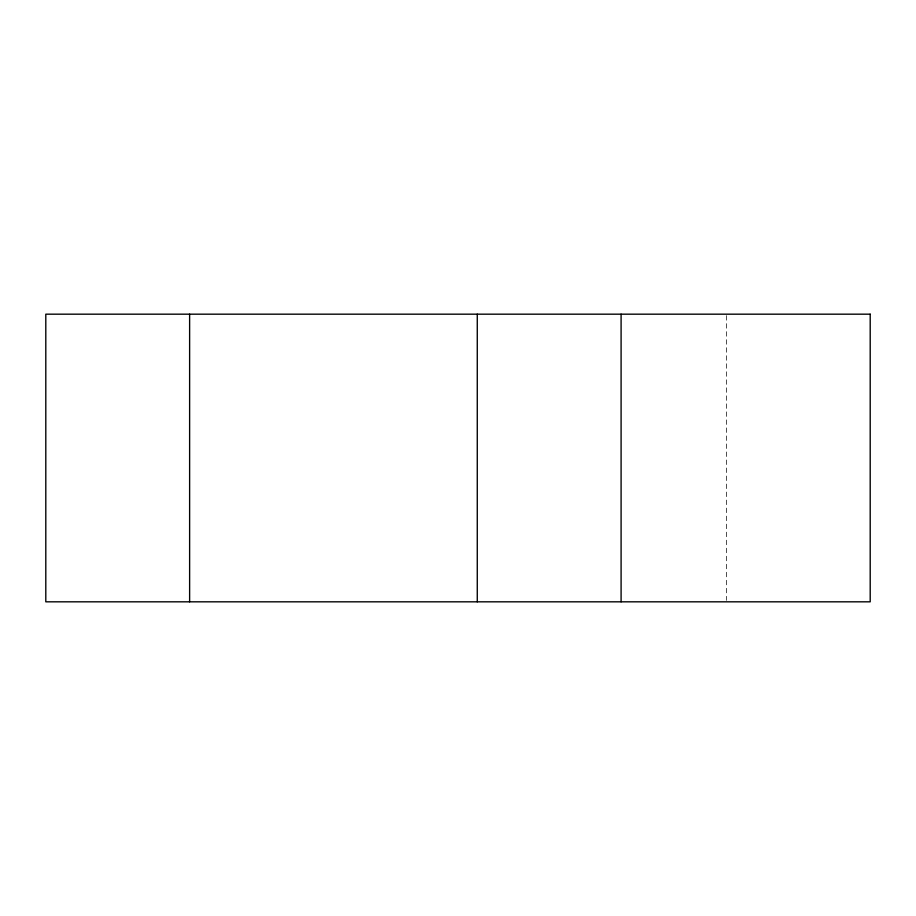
<?xml version="1.0" encoding="UTF-8"?>
<svg xmlns="http://www.w3.org/2000/svg" width="916" height="916" viewBox="0 0 916 916"><rect width="100%" height="100%" fill="white"/><g stroke="black" fill="none" stroke-linecap="round" stroke-linejoin="round"><path stroke-width="0.69" stroke-dasharray="4.58 3.44" d="M726.377 315.608L726.377 600.392"/><path stroke-width="1.37" d="M621.094 314.177L621.094 601.823M477.27 314.177L477.27 601.823M189.623 314.177L189.623 601.823M870.2 314.177L45.8 314.177L45.8 601.823L870.2 601.823L870.2 314.177"/></g></svg>
